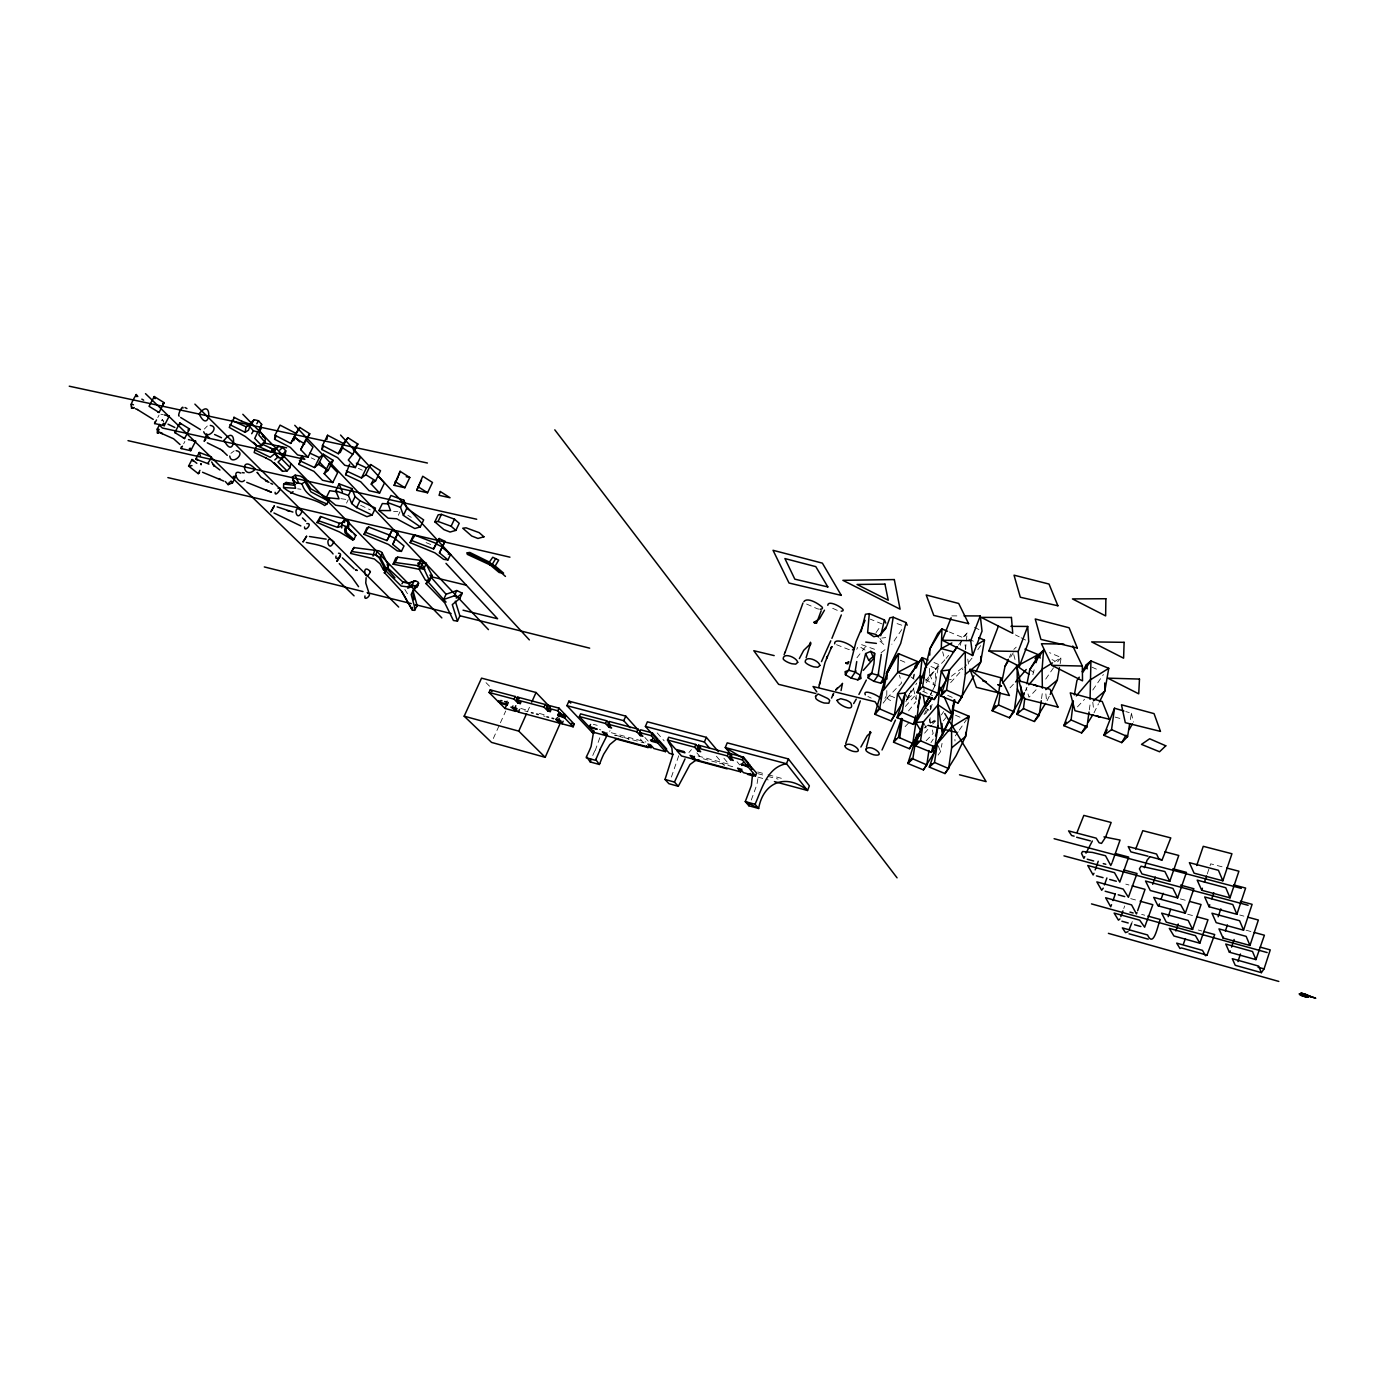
<?xml version="1.0" encoding="UTF-8"?>
<svg xmlns="http://www.w3.org/2000/svg" width="1385" height="1385" viewBox="0 0 1385 1385"><rect width="100%" height="100%" fill="white"/><g stroke="black" fill="none" stroke-linecap="round" stroke-linejoin="round"><path stroke-width="0.75" stroke-dasharray="5 3.75" d="M883.145 703.13L886.729 698.369L886.833 689.782M925.699 680.953L929.404 675.984L929.543 667.639M930.079 717.724L929.854 723.784L935.1 720.927M930.374 709.639L930.53 705.588L925.024 714.625M916.022 699.529L916.195 695.426M965.466 649.582L967.145 632.962L963.458 636.771M1089.303 709.934L1090.168 703.563M1041.537 698.629L1042.42 692.344M913.079 678.46L913.667 674.53M1130.35 719.611L1131.407 713.223L1125.78 711.561M1060.148 663.675L1061.222 657.529L1049.466 652.664M933.957 662.515L938.701 664.471L934.996 685.575L930.478 694.751M938.078 755.085L940.588 751.639L942.042 743.381M678.719 755.76L671.067 778.041M913.581 678.252L914.689 674.114M930.824 709.137L932.434 703.078M960.29 645.289L962.385 637.377L949.4 632.01M1032.864 674.685L1034.457 668.661M599.826 737.72L595.169 750.687M1207.235 873.987L1210.68 863.824L1224.79 867.512M1123.772 908.525L1124.672 905.98M1131.58 923.553L1132.307 921.544M894.658 697.763C885.465 692.5 884.028 699.442 893.723 701.537M751.293 800.045L756.954 784.447L758.288 776.189M856.761 649.34L857.627 647.384M527.408 711.803L530.005 706.021M493.32 738.482L499.518 724.753M500.401 722.797L505.715 711.024M398.309 515.289L399.971 511.827M1009.267 657.511L1010.946 653.997M905.877 701.589L911.192 690.613L906.794 699.737M346.527 503.136L348.206 499.725M1025.281 690.959L1027.047 687.393M1049.311 696.222L1046.644 701.606L1045.588 691.202M1094.011 712.825L1098.53 703.753M924.055 714.625L926.79 709.207M930.408 694.629L934.996 685.575L935.914 668.678L938.701 664.471M907.348 697.936L910.153 692.448M183.651 443.806L184.88 441.434M157.769 417.543L159.033 415.136M161.612 420.798L162.235 419.603L163.43 421.352M884.911 698.404L886.175 696.222M906.967 699.737L916.697 683.134M901.756 629.586L891.836 644.285M1010.669 657.079L1014.045 651.556M204.374 429.038L207.3 426.026M930.98 742.602L933.213 739.14M958.178 731.765L954.698 736.803L955.009 741.01M959.338 730.085L966.28 719.992M1045.71 679.1L1055.093 665.475M1092.782 690.024L1103.412 674.53M926.219 682.736L935.914 668.678L930.253 666.168M972.028 658.117L964.324 667.535M977.793 649.738L981.255 644.7M941.333 714.937L943.704 711.509M876.064 632.564L879.7 627.388M958.541 645.046L963.458 638.139M964.687 636.408L967.145 632.962M924.591 733.167L931.239 725.498M950.612 682.615L962.921 669.007M905.375 706.471L916.368 693.954M856.951 657.771L865.971 646.102M908.543 710.903L915.935 701.589M943.358 720.823L945.903 717.69M946.094 658.429L948.621 655.295M230.897 453.345L234.169 450.904M688.916 752.54L691.444 749.597M1077.461 706.869L1084.524 699.304M1036.067 689.765L1029.003 697.244L1026.164 687.912M1009.977 687.843L1014.201 683.394M926.149 740.785L933.196 733.409L931.049 725.342M932.676 723.991L935.567 720.979M905.115 726.623L909.426 722.122M929.404 675.984L944.812 659.987L942.648 651.816M886.729 698.369L901.514 683.082L899.454 675.291M1013.837 649.375L1016.226 647.141M881.085 652.802L885.69 649.149M907.521 698.698L914.031 693.712M951.408 676.244L963.406 667.068M924.124 728.043L934.459 720.183M1054.262 661.822L1061.222 657.529L1057.43 662.065L1052.011 659.641M946.267 680.173L953.07 679.256M881.812 638.069L885.707 637.585M951.841 615.875L959.978 615.892M393.6 511.411L397.859 511.688M297.636 488.836L300.978 489.251M340.849 498.669L346.371 499.466M160.868 414.202L163.274 414.721M593.299 724.303L597.212 725.342M520.725 708.445L528.966 710.661M539.267 713.413L545.448 715.076M599.428 729.549L600.744 729.895M611.287 732.717L645.929 742.014M698.023 755.968L728.995 764.278L723.663 757.941M757.734 771.982L765.992 774.198M768.069 774.752L784.602 779.184M524.603 710.834L528.014 711.751M543.405 715.889L545.119 716.339M615.598 735.262L644.215 742.931M703.199 758.772L717.43 762.581M719.456 763.135L733.686 766.944M614.351 735.141L616.308 735.677M620.203 736.716L623.129 737.495M757.855 773.661L765.94 775.842M767.965 776.379L778.076 779.097M757.907 777.141L768.242 779.928M1125.78 884.132L1128.983 884.998M1180.401 898.917L1186.01 900.44M1239.748 915L1243.886 916.126M1115.046 717.084L1121.175 718.763M1130.697 898.64L1136.998 900.354M1187.638 914.221L1195.013 916.229M1246.084 930.201L1252.196 931.88M1141.638 914.36L1144.754 915.225M1198.285 930.01L1201.92 931.014M897.064 623.596L903.972 625.951M882.106 623.942L870.334 619.164M837.267 610.335L830.931 607.548M426.078 542.608L431.791 544.963M900.285 660.195L907.573 663.432M947.634 695.357L953.14 697.798M922.722 691.288L932.469 695.616M955.46 715.214L960.861 717.603M1091.847 667.12L1099.136 670.375M968.79 639.143L974.14 641.532M836.523 644.7L848.659 649.478A6.475 2.112 21.9 0 0 850.2 649.825M871.217 698.092L867.876 696.465M865.019 650.067L858.613 645.912M311.209 457.864L314.862 459.578M358.351 468.32L362.264 470.156M874.558 649.288L861.47 644.596A5.973 1.956 21.8 0 0 858.596 645.012M360.602 505.265L370.245 509.836M974.486 627.318L980.147 630.175M1015.43 634.901L1019.221 636.823M1021.126 637.792L1026.822 640.666M806.589 604.05L817.375 608.777A6.683 2.251 22.3 0 0 818.933 609.106M407.813 515.255L411.258 517.367M924.903 707.562L930.287 711.146M925.509 679.187L934.408 685.177L928.314 671.413M910.949 676.901L914.152 679.239M1029.782 669.544L1034.699 673.3M162.253 420.088L163.655 421.282M880.029 641.168L883.976 644.614L879.856 638.295M486.014 682.649L490.48 687.15M640.337 739.036L643.436 742.464M644.873 737.426L648.267 741.2M657.183 732.925L664.177 740.854M696.845 752.886L699.581 756.089M716.409 756.227L724.424 765.697M737.08 761.733L739.694 764.901M404.835 589.491L408.211 594.892M905.98 694.699L908.941 701.658M924.141 723.437L926.911 730.034M938.13 745.736L940.588 751.639M1013.751 654.638L1015.395 660.87M929.456 719.3L930.53 723.334M913.511 689.02L916.229 699.304M1131.407 713.223L1133.449 722.104M965.016 644.873L965.812 648.942M967.769 659.087L968.877 667.206M1092.8 702.282L1093.769 710.713M923.795 686.25L924.176 692.102M162.235 419.603L162.27 420.573M609.59 731.332A15.079 3.757 -62.6 0 1 610.041 730.691M594.719 750.912A100.049 23.372 -63 0 1 592.261 756.625M628.963 739.071L628.011 738.811L628.963 739.071"/><path stroke-width="1.5" d="M928.089 660.074L922.202 657.65L920.177 675.568L905.236 692.967L897.03 717.672L913.425 724.39L916.922 718.728L920.159 692.812M920.159 688.501L920.177 675.568L923.726 677.975M886.954 679.066L887.041 672.625L894.831 657.771L898.536 653.651L917.978 661.701L916.333 667.899M354.439 547.681L378.832 550.797L381.619 552.148L382.364 553.325L380.442 557.774L386.675 569.668L383.541 569.945L379.975 563.712L374.331 558.951L350.561 553.429L354.093 547.3L350.82 553.134M929.75 655.14L929.854 648.89L937.783 633.447L941.973 628.946L947.548 631.248M190.87 440.136L195.649 441.192L190.714 450.696L181.193 448.55L181.227 446.974M229.754 456.063C231.07 466.416 247.067 452.635 236.16 450.662M283.561 487.537L295.594 488.264L292.304 477.15L295.143 475.159L300.285 476.042L304.561 478.639L310.811 488.836L329.457 498.912L326.947 504.002L324.679 505.508C312.179 496.938 294.468 497.371 283.561 487.537L283.648 484.04L286.106 482.465L294.33 483.521M382.364 553.325L388.579 565.721L386.675 569.668M980.84 656.421L980.615 662.272L975.854 671.915M965.76 732.353L965.587 736.474L956.083 755.725L945.003 773.557L929.318 767.117L937.316 743.762L951.564 727.125L969.119 716.287L953.347 709.761L951.564 727.125L951.633 747.848L948.604 768.571L945.003 773.557M886.175 628.028L879.821 635.369L873.831 636.702L867.633 632.529L869.295 613.624L884.444 619.978L885.811 623.06M952.759 706.142L952.361 714.47L942.666 734.119L931.343 752.297L915.346 745.736L923.449 721.793L937.991 704.844L939.896 687.22L942.441 692.985M860.345 675.257L855.047 672.002L848.763 670.271L845.092 671.673L845.421 674.755L851.134 678.061L857.817 679.862L861.072 678.408L860.345 675.257L865.608 653.582L870.784 651.348L874.627 653.356L873.97 663.64L871.719 673.508L867.928 674.893L868.187 677.975L873.918 681.316L880.67 683.134L884.045 681.68L883.388 678.511L893.204 617.208L906.05 622.592L907.175 625.206M377.482 550.953L375.56 554.935L379.057 557.48L385.549 570.222M1026.96 683.826L1029.782 669.544L1039.356 653.997L1043.58 650.24L1042.074 669.336L1042.368 688.155M307.955 457.188L297.585 454.921L290.296 447.372L274.611 439.27L274.992 435.254L280.099 425.143L295.836 433.297L299.766 427.463L309.773 433.782L300.701 449.64L307.955 457.188L312.975 447.147L305.756 439.547L309.773 433.782M164.469 414.981L169.299 416.019L164.244 425.662L154.618 423.55L154.756 422.044M874.627 653.356L873.97 659.191L870.784 651.348M1089.008 712.046L1087 726.9L1081.616 732.925L1063.87 725.671L1071.107 719.975L1073.358 701.156M880.704 635.715L884.444 619.978M299.42 460.547L314.464 467.559L319.416 457.587L323.415 454.245L333.162 460.374L329.111 463.681L337.646 472.666L332.764 482.551L322.515 480.249L313.893 471.333L298.935 464.373L301.913 455.561M1041.26 700.741L1039.2 715.422L1034.318 721.498L1016.763 714.314L1023.446 708.566L1024.813 698.248M1000.766 677.75L998.706 692.881L970.019 669.388L976.373 687.324L1009.423 695.53L1000.766 677.75L970.019 669.388M1024.969 649.149L1038.196 654.62L1017.092 666.064L1017.352 688.864L1014.114 711.751L1009.509 717.811L992.093 710.695L998.481 704.948L1000.178 692.673M899.748 737.789L902.379 718.659M1129.658 723.87L1127.58 736.63L1121.746 742.62L1103.845 735.314L1111.549 729.67L1114.509 708.22L1123.893 711.007M275.338 449.259L271.616 452.306L256.796 445.676L254.892 449.831L270.231 457.275L274.697 453.726L275.338 449.259L278.437 446.316L282.713 447.355L285.76 450.869L285.102 455.336L278.039 462.088L287.059 470.935L290.14 467.559L290.729 463.611M229.927 424.658L245.128 432.328L248.573 430.129L250.979 422.667L254.165 419.69L258.562 420.78L261.661 424.381L258.822 434.925L264.864 442.231L261.713 445.658L257.264 446.074L245.266 436.483L229.235 427.428L234.359 417.474M962.056 696.897L965.362 674.235L965.258 651.66L949.573 669.924L940.727 695.997L957.97 703.043L962.056 696.897L946.544 690.145L940.727 695.997L944.431 690.976M881.293 654.326L878.073 675.239L883.388 678.511M917.13 734.05L907.85 763.499L923.414 769.887L926.807 764.901L928.937 750.514M919.519 689.245L917.06 692.569L922.6 686.735L925.717 666.687L941.281 648.561L941.973 628.946L929.854 648.89L925.717 666.687L917.06 692.569L934.165 699.563L937.991 693.435L941.315 670.946L956.897 646.899M931.343 752.297L934.91 747.017L938.026 725.913L937.991 704.844L951.789 714.089L942.527 733.877L931.551 752.003L933.04 745.978M896.13 738.742L893.55 742.204L898.484 737.253L901.479 718.417L893.55 742.204L909.426 748.714L912.767 743.451L915.9 722.503L931.967 697.642M931.811 763.689L929.318 767.117L934.511 762.46L937.316 743.762M946.544 690.145L949.573 669.924L941.315 670.946L946.267 680.173L934.165 699.563M914.844 666.67L917.978 661.701L897.67 672.452L883.751 689.972L887.041 672.625L874.801 714.262L891.092 720.927L894.346 715.266L897.584 693.833L922.202 657.65L926.565 667.483M264.864 442.231L265.47 438.231L258.995 430.043L261.661 424.381M918.809 741.027L915.346 745.736L920.523 740.785L923.449 721.793L915.9 722.503L920.696 730.657L909.426 748.714M911.607 758.374L907.85 763.499L912.819 758.824L915.693 740.283L920.835 734.275M245.128 432.328L245.993 426.753L252.416 422.615L254.165 419.69M355.374 467.593L344.761 465.273L337.646 457.691L321.857 449.519L322.497 445.503L327.587 435.254L343.428 443.494L347.843 437.66L357.849 444.048L352.76 454.349L348.31 460.01L355.374 467.593L360.377 457.414L353.348 449.796L357.849 444.048M901.791 711.267L897.03 717.672L902.154 712.323L905.236 692.967L897.584 693.833L902.639 702.437L891.092 720.927M326.929 439.322L327.587 435.254M855.047 672.002L856.744 661.563M954.144 699.702L951.789 714.089L944.137 696.811M879.562 707.908L874.801 714.262L879.683 708.912L882.851 689.713M401.408 551.403L397.253 550.884L388.423 544.426L364.03 534.35L368.704 527.062L389.583 535.112L392.111 530.195L397.876 533.017L392.786 544.426L401.408 551.403L404.005 545.967L395.4 538.973M1050.194 694.422L1057.326 680.052L1059.438 667.76M1082.187 671.69L1086.377 664.679L1090.93 660.939L1108.744 668.314L1104.832 691.063L1099.43 701.953M954.888 700.066L952.361 714.47L942.527 733.877L937.991 704.844M978.71 637.741L984.493 640.13L980.615 662.272L965.362 674.235M1074.344 694.924L1076.959 680.433L1079.279 677.178M183.08 408.038C182.872 404.005 176.899 415.933 179.167 416.158M848.035 663.796L848.399 661.926M377.984 476.024L384.459 483.036L379.594 493.06L369.102 490.705L360.689 481.755L345.592 474.709L349.643 464.165M1002.117 680.433L1005.043 666.272L1008.418 659.26M816.527 623.302L821.166 610.768M819.418 684.709L819.92 682.389M393.098 564.18L395.192 562.5L417.872 565.651L423.914 568.594L429.558 580.782L425.455 580.228L419.17 569.304L393.098 564.18L395.868 557.878L397.755 557.151L420.85 560.458L426.476 563.193L423.516 569.373L420.417 568.369L417.872 565.651L420.417 560.302L422.944 563.037L426.043 564.024L432.068 575.45L429.558 580.782M210.97 458.902L211.403 456.981L199.232 452.462L195.787 459.127L197.536 459.976M906.05 622.592L900.7 643.419L886.192 673.508M861.089 631.75L865.435 614.299L869.295 613.624M848.763 670.271L855.982 641.844L865.071 620.307M818.76 687.254L825.044 662.411L831.762 646.622M447.978 559.921L443.667 559.367L434.89 552.857L410.116 542.626L414.998 535.268L436.223 543.422L439.166 538.505L445.001 541.362L439.443 552.875L447.978 559.921L450.575 554.398L442.057 547.335L445.001 541.362M913.633 724.078L915.641 715.785M917.649 707.493L920.159 697.122M935.533 735.954L938.026 725.913M394.119 485.339L400.075 471.298L409.804 477.513L404.87 487.728L394.119 485.339L398.222 476.856M399.053 475.159L400.075 471.298M1036.067 662.636L1038.196 654.62L1034.993 658.637M266.093 458.019L254.165 452.514L254.892 449.831M387.021 567.365L403.087 582.167L408.921 582.895L415.431 580.782L418.149 582.098L418.305 585.37L413.249 590.183M455.319 601.194L459.907 615.875L457.466 621.103L453.432 620.497L444.793 602.942L426.061 583.639L428.225 582.046L430.683 576.818L446.074 594.252L443.615 599.515L446.057 602.094M417.023 587.153L412.28 584.851L414.132 580.938M344.086 519.86L343.013 522.439L339.567 523.322L320.472 516.432L316.905 522.734L318.81 520.829L337.594 527.356L341.022 526.49L342.736 521.712L345.454 519.704L349.089 522.301L346.094 529.382L346.458 532.515L353.919 539.423L355.876 535.389L354.318 534.489M866.456 747.069L870.507 731.921L870.611 733.15L870.092 731.574L870.524 733.046M845.698 743.624L860.293 700.897M416.677 490.342L422.737 476.25L432.484 482.465L427.55 492.766L416.677 490.342L421.594 480.093M841.059 690.561L842.461 683.324M337.594 527.356L339.567 523.322M699.01 759.794L695.685 760.33L689.99 764.503L678.286 786.282L668.886 783.685L665.025 779.461L672.625 755.517L671.846 747.969L668.28 741.598L671.102 744.784M413.007 590.633L417.214 605.972L414.271 610.37L412.297 610.075L401.979 591.949M1261.389 972.651L1258.636 966.089L1232.286 958.697L1235.23 965.293L1261.389 972.651L1264.055 968.911L1270.253 949.902L1260.229 947.132M304.527 526.975C304.302 533.26 313.46 522.491 306.829 523.634M1237.948 961.588L1240.441 954.04M1249.98 945.47L1246.171 936.381L1218.973 928.902L1223.042 938.026L1249.98 945.47L1258.359 920.038L1248.024 917.234M1236.892 914.29L1232.806 904.526L1204.708 896.961L1209.07 906.742L1236.892 914.29L1245.617 888.062L1233.723 884.911M1231.577 947.132L1234.122 939.463M1243.557 930.149L1239.61 920.731L1211.962 913.217L1216.186 922.652L1243.557 930.149L1252.109 904.336L1240.389 901.202M1230.001 897.844L1225.76 887.733L1197.194 880.133L1201.713 890.261L1230.001 897.844L1238.9 871.217L1226.816 868.049M1223.042 938.026L1223.37 937.056M1225.396 930.98L1227.422 924.903M349.089 522.301L348.414 528.481L351.478 531.875M1222.851 880.791L1218.436 870.299L1189.386 862.665L1194.078 873.173L1222.851 880.791L1231.94 853.749L1203.253 846.322L1196.709 865.504M1218.159 916.766L1220.808 908.872M347.098 526.369L345.679 526.525L344.64 529.624L345.003 532.827L352.76 539.977L353.919 539.423M348.327 521.106L347.635 527.46L355.876 535.389M1209.07 906.742L1209.746 904.751M1211.771 898.744L1213.797 892.736M1201.713 890.261L1202.405 888.235M1204.465 882.141L1206.543 876.03M1168.196 916.662L1170.689 909.356M275.148 492.333C274.507 498.462 284.289 485.581 278.143 488.368M1161.08 899.332L1163.158 893.308M802.954 603.029L785.087 652.422M1137.622 910.741L1145.049 889.343L1132.186 885.863M1152.718 884.34L1155.246 877.034M1144.443 867.685L1147.04 860.258L1149.671 857.003M1175.848 930.945L1178.254 924.02M412.297 610.075L412.626 607.374M998.464 692.552L992.093 710.695L995.78 705.623M1113.003 900.579L1115.392 893.758M1104.434 884.946L1106.892 877.969M1112.397 861.799L1120.067 840.072L1103.949 836.869M1111.549 904.699L1110.701 906.777L1105.645 897.757L1131.58 904.89L1136.427 913.892L1136.981 912.577M1024 694.006L1016.763 714.314L1019.221 710.903M1095.171 869.901L1098.236 861.297M1085.996 853.177L1092.35 841.007M1111.982 862.942L1110.753 865.469L1105.524 855.74L1092.523 852.433L1082.533 851.515L1081.495 853.402L1083.901 858.336L1084.749 856.622M1122.923 910.914L1120.846 916.662M383.905 567.192L383.541 569.945M1072.908 700.966L1063.87 725.671L1066.294 722.208M1183.327 944.258L1185.37 938.684M1093.96 873.294L1093.129 874.974L1087.762 865.486L1114.509 872.688L1119.79 882.106L1128.688 857.073L1115.427 853.558M586.599 756.885L590.252 761.958L599.341 764.468L599.67 763.568M1131.58 923.553L1129.052 929.854M841.318 614.975L831.918 638.346M998.36 626.245L988.907 650.933L1019.395 666.306L1028.709 641.636L1027.705 626.453L1010.929 626.332M341.731 527.962L342.095 523.928M344.38 522.56L345.454 519.704M385.394 570.845L384.251 572.957L388.094 567.383M1019.395 666.306L1018.217 651.469L1027.705 626.453M951.114 617.745L942.319 640.268L972.634 655.52L982.034 631.127L980.286 615.927L964.047 615.892M364.982 595.966C363.372 602.354 373.448 593.853 367.683 593.126M972.634 655.52L970.729 640.649L980.286 615.927M788.411 758.945L809.394 785.832L807.524 790.506C786.455 773.142 763.377 781.659 758.634 808.476L755.067 804.287C761.871 788.965 767.186 767.117 786.472 763.724L788.411 758.945L727.229 742.845L725.273 747.536L731.834 755.431M336.001 556.112C334.391 562.777 344.778 553.446 338.511 553.221M1114.509 708.22L1103.845 735.314L1107.204 729.843M1199.825 943.202L1195.445 935.654L1169.304 928.383L1173.909 935.983L1199.825 943.202L1207.98 919.778L1196.865 916.749M320.801 516.795L318.81 520.829M895.472 720.062L882.02 749.977M1103.256 888.149L1101.698 890.278L1096.851 881.899L1123.2 889.066L1128.394 897.29L1137.016 873.485L1123.945 869.988M741.823 769.125L740.681 771.878L737.582 768.173L740.317 768.9L743.416 772.622L755.517 775.877L756.643 773.107L743.987 758.738L725.273 747.536L786.472 763.724L807.524 790.506L774.44 781.59M755.517 775.877L748.333 767.169L740.888 764.226L747.329 765.94L748.471 763.17L743.503 757.128L731.263 753.873L730.103 756.66L733.271 760.452L730.518 759.724L727.35 755.933L697.399 747.952L698.559 745.182L728.51 753.146L730.622 755.673M748.333 767.169L749.475 764.399L751.934 769.419M392.786 544.426L397.876 533.017M747.329 765.94L742.36 759.915L743.503 757.128M741.91 765.455L743.053 762.685M727.35 755.933L728.51 753.146M730.518 759.724L731.678 756.954M599.341 764.468L595.637 759.378M697.399 747.952L700.654 751.743L697.936 751.034L699.096 748.281L695.841 744.472L668.661 737.253L667.483 739.988L675.724 749.354L683.878 751.536L684.952 752.765L676.798 750.583L681.541 755.968L693.296 759.136L694.439 756.418M709.726 748.333L704.394 742.014L706.35 737.339L647.384 721.81L645.41 726.415L669.267 753.284L673.404 754.392M821.478 661.597L830.775 640.822M697.936 751.034L694.681 747.225L695.841 744.472M665.475 751.639L666.618 748.956L658.862 740.213L657.702 742.931L665.475 751.639L653.859 748.523L650.517 744.801L647.886 744.091L651.244 747.813L608.309 736.266L604.847 732.544L602.267 731.851L605.747 735.573L606.89 732.925M652.404 732.942L657.771 738.984L656.611 741.702L651.244 735.66L652.404 732.942L640.666 729.808L639.489 732.526L642.9 736.335L640.268 735.625L636.84 731.834L608.102 724.182L609.279 721.481L638.018 729.116L640.285 731.644M615.477 738.794L648.041 747.571L649.011 745.32M657.702 742.931L651.539 741.269L652.699 738.569M752.678 773.142L751.38 785.52L745.286 801.586L758.634 808.476L748.87 805.776L749.666 803.923M640.268 735.625L641.428 732.925M636.84 731.834L638.018 729.116M630.14 727.748L623.769 720.685L625.743 716.114L568.906 701.156L566.915 705.658L592.261 732.544L594.044 733.029M608.102 724.182L611.599 727.973L609.002 727.281L605.487 723.472L606.665 720.789L580.575 713.864L579.397 716.53L588.227 725.913L597.195 729.237L589.369 727.142L590.529 724.476M609.002 727.281L610.179 724.597L606.665 720.789M592.261 732.544L593.23 730.345M557.67 717.395L555.904 719.404L558.415 720.079L561.998 723.801L573.13 726.796L574.29 724.165L565.963 715.422L563.002 714.625M561.998 723.801L563.158 721.187M573.13 726.796L564.786 718.071L565.963 715.422M559.021 708.133L564.786 714.193L563.608 716.824L557.843 710.799L559.021 708.133L547.785 705.138L546.608 707.804L550.26 711.596L551.04 709.847M564.786 718.071L557.705 715.249L558.865 712.617L560.354 712.998M558.882 716.478L560.059 713.846L561.531 714.245M558.415 720.079L559.194 718.33M512.969 705.934L512.19 707.666L514.649 708.324L518.354 712.046L559.488 723.126L560.648 720.512L558.917 720.044M550.416 707.493L536.047 692.5L481.547 678.148L464.165 716.183L491.554 742.412L545.188 757.318L561.081 721.377M806.122 657.685L810.467 643.765L803.716 650.344L799.353 658.567M550.26 711.596L547.733 710.92L544.063 707.129L545.24 704.48L517.73 697.157L516.536 699.789L520.275 703.597L521.072 701.849M547.733 710.92L548.91 708.289M366.142 577.753L365.744 582.981L368.6 591.88M545.188 757.318L518.752 731.124L526.542 713.742M531.719 702.16L536.047 692.5M831.519 698.075L833.631 693.487M514.649 708.324L515.826 705.727M520.275 703.597L517.782 702.939L518.959 700.308M502.08 700.827L500.833 700.498L499.656 703.078L505.058 708.479L515.895 711.388L516.432 708.185M518.354 712.046L519.513 709.466M1192.589 929.422L1166.274 922.15L1161.651 913.148L1188.209 920.454L1192.589 929.422L1201.055 904.526L1189.767 901.462M508.33 702.507L507.17 705.086L505.94 703.857L507.118 701.277M505.058 708.479L506.217 705.9M517.782 702.939L514.043 699.131L515.22 696.499L490.238 689.869L489.061 692.465L498.427 701.849L505.94 703.857M590.252 761.958L590.651 761.075M498.427 701.849L499.015 700.55M1185.335 913.182L1157.947 905.79L1153.722 897.376L1180.712 904.717L1185.335 913.182L1193.87 888.737L1180.505 885.136M414.721 588.469L412.747 592.832L413.873 599.774M599.757 749.891L607.253 735.002M678.286 786.282L674.478 782.075L685.038 758.876M784.083 654.638L785.364 651.816M1177.648 897.878L1150.277 890.503L1145.533 881.033L1172.939 888.426L1177.648 897.878L1186.46 872.377L1172.87 868.776M1169.771 881.345L1141.95 873.918L1139.405 868.845L1141.084 866.231L1164.889 871.529L1169.771 881.345L1178.756 855.463L1164.958 851.844M1158.604 905.859L1159.487 903.955M457.466 621.103L452.289 604.604L459.82 598.476L462.278 593.178L456.808 590.529L446.074 594.252M866.317 680.07L858.925 694.422M428.225 582.046L443.615 599.515L454.349 595.81L456.808 590.529M206.763 437.366L207.213 436.413M1148.026 856.19L1130.887 851.879L1128.221 846.581L1156.544 854.026L1159.072 859.323L1162.102 859.912L1170.792 837.908L1142.798 830.671L1135.683 849.057M455.873 530.386L451.112 526.248L454.453 519.167L441.434 514.372L438.197 514.787L434.838 521.851L443.892 529.624L450.09 532.03L455.873 530.386L459.214 523.305L454.453 519.167M439.443 552.875L442.057 547.335M426.061 583.639L427.705 580.159M832.558 695.737L833.406 693.954M418.287 565.842L420.85 560.458M412.366 540.791L433.609 548.979L436.223 543.422M433.609 548.979L439.166 538.505M434.838 521.851L438.075 521.452L441.434 514.372M395.192 562.5L397.755 557.151M410.116 542.626L413.007 536.064L414.998 535.268M378.971 510.494L388.146 518.18L396.629 518.769L414.825 528.533L420.348 526.871L423.671 519.912L406.757 508.347L403.883 500.245L390.951 495.484L387.54 502.513L390.553 510.615L378.971 510.494L382.329 503.551L388.7 503.932M420.348 526.871L403.399 515.359L406.757 508.347M403.399 515.359L400.49 507.291L403.883 500.245M366.073 532.515L386.952 540.566L392.111 530.195M326.323 497.561L335.655 505.231L344.865 506.564L366.921 516.692L372.132 514.995L375.474 508.105L359.979 500.747L355.079 496.644L351.807 488.541L339.083 483.85L335.672 490.775L339.065 498.86L326.323 497.561L329.699 490.705L337.092 491.744M364.03 534.35L366.852 527.875L368.704 527.062M1119.928 918.965L1118.457 920.159L1114.129 913.079L1139.699 920.177L1144.633 927.206L1152.839 904.699L1140.149 901.219M372.132 514.995L356.62 507.62L359.979 500.747M379.594 493.06L371.232 484.092L372.859 480.733M371.232 484.092L375.595 480.872L380.529 470.744L370.782 464.564L366.454 467.888L361.502 477.981L346.337 470.9M1077.045 832.437L1083.832 815.401L1111.151 822.482L1105.472 837.423L1101.525 843.396L1099.101 842.755L1096.193 838.15L1068.579 830.896L1071.592 835.501L1074.119 836.159M356.62 507.62L351.703 503.534L348.414 495.484L351.807 488.541M351.703 503.534L355.079 496.644M361.502 477.981L365.83 474.709L370.782 464.564M345.592 474.709L347.237 471.367M913.425 724.39L929.577 696.586M973.967 675.776L957.97 703.043M322.497 445.503L338.356 453.726L343.428 443.494M340.173 452.601L342.684 447.494M338.356 453.726L347.843 437.66M824.473 610.196L819.435 618.853L813.93 622.419L815.592 623.198L814.519 622.384M1024.398 692.742L1009.509 717.811M1207.01 955.131L1181.457 947.946L1179.968 948.483L1176.696 943.133L1202.457 950.352L1205.556 955.685L1207.01 955.131L1214.697 934.546L1203.738 931.516M314.464 467.559L318.429 464.269L323.415 454.245M332.764 482.551L324.177 473.618L329.111 463.681M324.177 473.618L328.21 470.381L333.162 460.374M894.831 657.771L887.456 672.608L898.536 653.651L897.67 672.452L909.339 675.724L922.202 657.65M321.857 449.519L323.553 446.126M300.701 449.64L305.756 439.547M298.935 464.373L301.411 459.404M274.992 435.254L290.746 443.408L295.836 433.297M290.746 443.408L299.766 427.463M293.655 440.672L295.351 437.314L299.697 441.867M274.611 439.27L276.308 435.929M929.491 696.447L924.92 705.502L923.328 695.53M225.322 481.513L228.144 484.646L229.408 482.17M233.303 476.475L235.883 476.25L232.507 482.863L228.144 484.646M386.952 540.566L389.462 535.683L395.244 538.505M199.942 470.363L198.245 473.653L188.602 466.087L192.013 459.508L196.826 463.317M208.927 464.096C206.261 463.317 210.52 460.876 211.403 456.981L210.762 458.158M181.193 448.55L182.422 446.178M174.804 432.57L179.825 422.962L189.555 428.952L184.569 438.543L174.804 432.57L175.722 432.553M158.669 430.614L157.423 433.003L159.344 432.709M159.067 412.453L164.192 402.706L154.202 396.543L149.043 406.307L159.067 412.453L157.873 412.107M154.618 423.55L156.505 419.949M159.777 432.068L157.423 433.003L157.215 429.16L159.725 424.381M133.739 408.194C127.004 408.004 135.107 396.872 136.267 394.535L137.825 396.577M132.094 407.051L131.454 408.246L134.189 407.554M206.798 433.869L204.166 441.382L205.828 439.183M860.881 747.017L867.235 735.66L870.195 733.115M270.629 452.116L272.447 448.896L275.528 449L278.437 446.316M1121.746 742.62L1126.005 735.158M1129.208 729.566L1132.393 723.974M857.817 679.862L860.57 675.084M880.67 683.134L883.44 678.321M853.662 703.563L856.259 699.096M495.189 566.015L503.586 573.096L499.137 572.507L490.203 564.993L467.264 554.329L467.16 552.84L495.189 566.015L498.669 560.129L492.783 557.237L489.372 562.085L505.456 576.42M250.979 422.667L249.248 425.593L245.993 426.753L231.884 420.417M495.64 558.692L491.9 564.959L489.684 564.993M256.796 423.706L258.562 420.78M251.689 433.713L253.438 430.822L250.321 427.221M1005.043 666.272L1008.418 660.749M261.003 428.934L257.835 431.912L254.736 438.404L261.713 445.658M1081.616 732.925L1086.117 725.619M1088.368 721.966L1092.886 714.66M1034.318 721.498L1045.519 703.407M923.414 769.887L934.442 752.176L932.607 749.043M198.834 472.718L198.245 473.653L199.509 472.475M868.187 677.975L871.563 672.816M845.421 674.755L848.797 669.63M873.918 681.316L878.817 674.183M851.134 678.061L856.017 670.981M244.539 480.37C238.549 486.62 230.447 468.182 240.8 473.133M401.91 583.847L403.087 582.167M957.295 646.778L953.607 651.954L941.281 648.561L951.841 642.969M927.327 704.827L932.347 697.78M1029.782 669.544L1043.58 650.24M374.539 550.607L373.084 556.095M1082.776 672.314L1090.93 660.939L1090.064 699.338M162.703 404.784L164.192 402.706L162.72 403.71M1255.918 959.615L1252.507 951.495L1225.742 944.051L1229.378 952.205L1255.918 959.615L1264.401 935.221L1254.221 932.434M1128.048 931.707L1125.52 932.624L1122.352 927.898L1147.542 934.962C1153.878 948.933 1157.86 924.124 1160.353 919.536L1147.871 916.091M879.821 635.369L886.798 626.037L889.88 617.779L893.204 617.208M1229.378 952.205L1230.313 950.958M835.692 690.042L842.495 683.809M967.215 718.763L969.119 716.287L965.587 736.474L951.633 747.848M835.882 689.782L837.215 688.051M863.305 670.323L873.398 658.845M295.126 484.265L294.33 485.287L283.648 484.04M1026.233 669.509L1015.603 681.922M271.616 452.306L274.403 449.017M1076.283 695.928L1089.666 680.295L1108.744 668.314M1002.601 682.943L1017.092 666.064L1028.951 674.339M1028.813 684.813L1042.074 669.336L1052.513 662.896M188.187 430.527L189.555 428.952L188.221 429.471M282.713 447.355L279.787 450.038M282.021 458.279L277.744 457.24L274.836 459.872M285.76 450.869L282.28 454.973M285.102 455.336L281.692 458.937L290.14 467.559M1093.423 700.793L1104.832 691.063L1104.728 682.961M1045.744 689.609L1057.326 680.052M865.608 653.582L868.707 660.281L872.308 657.321M456.236 598.112L462.278 593.178M375.525 554.97L352.517 551.628M418.876 583.241L415.084 586.27L411.172 594.529L415.379 609.85M422.944 563.037L419.17 569.304L420.417 568.369M292.581 480.301L296.857 482.898L301.999 483.78L304.856 481.79L304.561 478.639M290.642 493.268L293.066 491.692M849.005 661.943L845.698 663.138L847.239 663.813M975.75 645.375L984.493 640.13M809.602 644.389L810.519 643.852L810.398 644.839L810.45 642.224L810.589 643.246M296.632 483.538L298.45 482.551L295.143 475.159M415.431 580.782L410.202 582.981L404.126 582.341M407.727 588.192L412.955 585.994M235.883 476.25L233.13 477.375M412.28 584.851L407.069 586.807L401.234 586.063L386.242 571.261M852.45 649.877L853.16 649.652A7.756 2.528 21.9 0 0 853.472 648.093C850.667 643.835 833.943 637.169 834.653 643.817M750.687 773.54L747.571 774.353L753.769 776.033M467.16 552.84L469.757 552.425L489.372 562.085M379.057 557.48L380.459 557.324M265.591 457.829L271.027 460.651L282.678 471.315L287.059 470.935M1308.531 995.988L1315.75 998.239L1307.457 995.348L1311.37 996.906M942.319 640.268L970.729 640.649M1063.784 644.06L1041.451 643.748L1051.786 665.337L1082.516 680.866L1082.343 666.047L1072.769 645.999M988.907 650.933L1018.217 651.469M1051.786 665.337L1082.343 666.047M197.328 459.231L195.787 459.127L207.975 463.646M188.602 466.087L191.978 465.62M244.21 472.856L242.323 472.631M865.729 642.121L876.393 643.402M352.76 539.977L339.515 531.978L317.2 522.457M448.221 554.104L450.575 554.398M210.278 425.403C220.561 426.961 206.85 440.794 203.716 431.774M328.02 498.721L329.457 498.912M387.021 564.82L388.579 565.721M429.835 575.156L432.068 575.45M326.185 539.146L309.478 536.514M415.673 605.055L417.214 605.972M157.215 429.16L159.171 429.454M167.221 415.673L169.299 416.019M202.539 472.268L223.764 481.08M292.893 512.069L277.139 506.875M417.699 563.193L421.698 563.972L424.831 569.443M306.327 542.47C315.659 544.669 326.998 545.5 333.075 553.948M69.25 386.207L427.411 463.023M193.484 440.724L195.649 441.192M263.133 442.715L286.626 447.84M406.22 476.717L409.804 477.513M188.481 439.599L189.676 439.859M128.009 440.655L476.7 519.254M246.755 482.344L271.235 492.194M867.633 632.529L875.839 634.399L878.523 636.996M167.879 477.6L509.957 557.185M131.108 404.23L133.462 404.784M774.18 655.607L753.804 650.708L778.63 684.346L815.817 693.539M431.099 576.697L466.347 585.214M253.438 430.822L257.835 431.912M928.521 725.48L956.187 732.353M463.04 610.179L497.596 618.766L445.987 563.366M264.31 566.932L362.974 591.551M367.163 592.607L411.258 603.618M415.448 604.656L451.146 613.572M459.543 615.667L589.681 648.163M959.511 774.786L986.12 781.625L944.743 713.517M1103.291 863.599L1105.784 864.257M1076.647 837.25L1090.359 840.868M1150.035 856.726L1162.102 859.912M566.915 705.658L623.769 720.685M645.41 726.415L704.394 742.014M1054.106 838.704L1241.289 888.374M489.061 692.465L514.043 699.131M516.536 699.789L544.063 707.129M546.608 707.804L557.843 710.799M579.397 716.53L605.487 723.472M639.489 732.526L651.244 735.66M667.483 739.988L694.681 747.225M730.103 756.66L742.36 759.915M563.314 713.794L564.786 714.193M557.705 715.249L563.608 716.824M656.611 741.702L650.431 740.04L651.539 741.269M504.573 701.502L505.837 701.831M1087.242 859.219L1093.648 860.985M499.656 703.078L507.17 705.086M510.857 707.146L512.398 707.562M515.497 708.393L517.055 708.808M531.424 712.669L533.138 713.119M536.549 714.037L538.263 714.504M546.85 716.807L548.564 717.257M552.009 718.192L553.74 718.659M571.105 723.316L574.29 724.165M1063.957 855.861L1248.11 905.288M605.747 735.573L594.442 732.526L589.369 727.142M740.681 771.878L695.962 759.846L692.742 756.141L690.059 755.414L693.296 759.136M694.058 759.949L727.108 768.848M160.816 433.089L173.575 438.768L180.015 444.533M1096.435 875.874L1103.049 877.657M1109.679 879.458L1116.327 881.258M1105.143 891.23L1114.908 893.914M1118.18 894.797L1124.741 896.597M464.165 716.183L518.752 731.124M871.719 673.508L878.073 675.239M586.167 757.734L595.273 760.244M665.025 779.461L674.478 782.075M755.067 804.287L745.286 801.586L748.87 805.776M1129.97 912.109L1133.19 912.992M1091.501 903.903L1267.154 952.551M1121.885 921.233L1128.221 922.981M1134.557 924.747L1140.911 926.53M1258.03 967.215L1264.055 968.911M1129.052 933.784L1148.234 939.168M1108.398 933.351L1278.805 981.428M287.232 510.615L289.621 511.359M241.596 421.213L249.404 423.948M387.54 502.513L400.49 507.291M438.075 521.452L451.112 526.248M335.672 490.775L348.414 495.484M135.384 408.714L137.565 409.562M273.953 512.987L300.839 525.919M221.496 437.712L214.571 434.509M174.839 427.48L168.035 424.191M1302.852 994.24L1305.016 995.192M1305.588 995.434L1308.409 996.646M1301.311 993.945L1308.842 996.906M1300.48 993.893L1303.423 994.949M1304.93 995.815L1308.271 997.044M1299.667 993.841L1302.973 995.278M1303.406 995.469L1307.752 997.113M1299.217 993.876L1307.232 997.2M1299.442 994.118L1306.713 997.269M1299.892 994.62L1304.843 996.767M1300.342 995.105L1301.883 995.78M1111.549 729.67L1127.58 736.63M1071.107 719.975L1087 726.9M1023.446 708.566L1039.2 715.422M998.481 704.948L1014.114 711.751M922.6 686.735L937.991 693.435M902.154 712.323L916.922 718.728M879.683 708.912L894.346 715.266M920.523 740.785L934.91 747.017M898.484 737.253L912.767 743.451M934.511 762.46L948.604 768.571M912.819 758.824L926.807 764.901M137.357 409.527L153.25 419.395M366.454 467.888L356.361 463.179M319.416 457.587L309.928 453.172M270.058 447.788L272.932 449.121M207.3 442.854L220.353 449.294M261.817 443.962L270.542 448.013M266.058 489.771L271.477 492.316M459.82 598.476L454.349 595.81M442.352 546.954L436.517 544.097M328.834 501.231L310.967 491.9L304.856 481.79M326.947 504.002C317.026 499.656 305.167 495.449 301.999 483.78M345.679 526.525L342.805 525.14M220.388 479.262L218.969 478.569M270.785 483.296L272.585 484.213M184.984 407.536L186.923 408.523M286.106 482.465L288.738 483.815M233.771 417.179L242.15 421.49M180.621 417.456L200.41 429.558M269.002 482.361L260.917 477.15L257.298 472.579M141.841 399.14L143.659 400.178M868.707 660.281L870.334 661.268M220.561 449.398L222.57 450.766M318.429 464.269L328.21 470.381M294.641 437.643L304.683 443.944M365.83 474.709L375.595 480.872M342.736 447.996L352.76 454.349M395.106 481.547L404.87 487.728M417.803 486.55L427.55 492.766M230.551 481.599L232.507 482.863L231.018 480.959M262.302 436.171L265.47 438.231M182.959 437.504L184.569 438.543L183.98 437.608M219.921 470.017L213.982 465.533L211.645 462.001M354.127 568.871L342.372 557.861M193.536 460.738L192.013 459.508L192.861 460.98M376.235 555.004L380.459 558.57M305.756 521.227L302.449 517.955M865.313 694.855C862.145 688.31 878.938 695.409 881.102 698.871M159.829 425.576L162.391 428.017L304.839 459.37L302.571 457.033M222.293 450.523L227.261 455.371M145.494 393.652L354.075 595.862M206.85 435.565L209.793 438.456M194.887 404.126L398.69 607.063M490.238 689.869L491.952 691.582M512.19 707.666L515.895 711.388M274.178 462.728L282.678 471.315M253.559 442.317L257.264 446.074M515.22 696.499L517.73 699.044M279.129 457.794L274.057 452.151M242.825 414.288L441.85 617.918M279.112 452.912L283.51 457.396M517.73 697.157L518.977 698.438M339.256 563.643L352.205 577.683L358.559 586.686M384.493 572.663L401.858 591.568L411.934 609.331M555.904 719.404L559.488 723.126M545.24 704.48L547.698 707.025M319.398 462.001L327.397 470.381M294.763 425.316L488.438 629.621M213.982 465.533L214.606 466.208L213.342 464.789L214.606 466.208M568.906 701.156L570.759 703.13M340.554 435.029L529.347 639.887M646.518 745.874L648.041 747.571M625.743 716.114L637.429 729.133M387.385 569.235L394.95 577.839M274.697 453.726L277.744 457.24M698.559 745.182L700.723 747.727M706.35 737.339L718.348 751.605M554.796 429.835L897.064 877.83M180.985 424.52L179.825 422.962L179.963 424.399M189.312 448.775L190.714 450.696L190.109 448.065M827.797 605.314C827.97 599.947 840.418 606.301 842.946 609.435A6.786 2.303 22.1 0 1 842.703 610.854L842.08 611.097A5.678 1.922 22.1 0 1 841.214 611.166M162.928 423.845L164.244 425.662L163.759 423.118M816.838 691.894L813.03 686.51L875.043 701.745L878.627 707.129M199.232 452.462L200.461 456.063M257.212 472.372L257.731 473.306M155.31 398.62L154.202 396.543L154.254 398.499M1017.352 688.864L1021.749 698.092L1020.589 685.713M292.304 477.15L294.174 481.218M339.083 483.85L342.459 491.987M200.808 463.906L201.119 464.754L200.963 463.629M803.889 601.609C807.23 596.866 818.379 603.462 822.205 607.184A7.998 2.701 22.3 0 1 821.946 608.863L821.236 609.14A6.683 2.251 22.3 0 1 820.232 609.227M1016.503 665.008L1020.208 681.593M1086.377 664.679L1087.173 668.851M1039.356 653.997L1040.152 658.135M920.177 675.568L921.441 683.549M136.267 394.535L136.422 396.577M593.819 730.466L591.101 746.428A105.641 100.395 65.1 0 1 586.374 756.764M941.939 723.472L942.666 734.119M924.816 701.866L925.059 705.761M595.983 759.222A112.549 28.981 -62.7 0 1 600.069 749.822M618.368 738.551A14.871 13.885 72.1 0 0 616.048 739.434L609.816 744.576L603.756 754.115A105.849 97.66 76.6 0 0 599.792 763.62M591.031 759.395A100.049 23.372 -63 0 1 590.235 761.179M1105.871 598.735L1105.645 615.909L1072.457 598.909L1105.871 598.735M837.094 700.291C837.942 705.19 855.757 713.292 850.754 702.939A7.15 2.181 21.9 0 0 846.166 700.135L840.66 698.681L837.094 700.291M1096.366 715.889L1100.106 717.153L1096.401 715.803M255.394 469.117C242.479 482.17 239.397 452.774 255.394 469.117M224.145 440.291C234.931 462.538 238.341 421.888 224.145 440.291M199.076 413.873C210.122 436.621 213.671 395.192 199.076 413.873M845.075 745.822L845.3 747.034A6.215 1.783 21.7 0 0 847.759 749.095L849.04 749.77A7.462 2.147 21.7 0 0 853.281 751.38C866.629 753.769 849.732 739.642 845.075 745.822M1124.118 642.328L1123.599 658.187L1091.64 641.896L1124.118 642.328M1139.474 679.066L1138.73 693.833L1107.792 678.148L1139.474 679.066M370.384 571.607C364.844 584.591 361.121 561.704 370.384 571.607M333.75 541.899C327.985 555.16 324.228 531.753 333.75 541.899M865.833 749.268L866.04 750.48A6.267 1.818 21.6 0 0 868.482 752.574L869.763 753.25A7.514 2.164 21.6 0 0 874.039 754.86C887.629 757.301 870.663 743.053 865.833 749.268M301.965 511.515C296.009 525.019 292.235 501.11 301.965 511.515M340.433 555.87L336.953 561.254L340.433 555.87M270.923 511.723L274.368 505.785L270.923 511.723M982.64 680.554L986.258 681.905L982.658 680.52M306.604 536.272L303.09 541.812L306.604 536.272M997.91 684.727L1001.545 686.077L997.944 684.64M1033.522 684.64L1037.244 685.956L1033.522 684.64M815.523 696.361L815.817 698.369A6.509 1.974 22 0 0 818.448 700.62L819.781 701.329A7.808 2.355 22 0 0 824.231 703.009L828.836 703.234L829.719 700.498A7.548 2.285 22 0 0 827.434 698.352L818.137 693.989L815.523 696.361M797.725 662.342L795.734 664.142L791.908 663.761A8.05 2.51 22.4 0 1 787.321 662.047L785.936 661.303A6.717 2.095 22.4 0 1 783.183 658.931C783.2 651.971 796.669 657.425 797.725 662.342M819.903 665.458L817.825 667.258L813.93 666.86A8.12 2.545 22.2 0 1 809.307 665.129L807.922 664.385A6.786 2.129 22.2 0 1 805.17 661.995C805.343 655.036 818.864 660.437 819.903 665.458M440.309 491.519L439.062 495.311L450.056 497.752L440.309 491.519M827.278 656.421L826.533 658.256L827.278 656.421M831.727 646.778L830.861 648.492L831.727 646.778M1165.789 745.805L1159.557 751.761L1141.5 744.386L1149.654 738.776L1165.789 745.805M483.936 536.809L477.963 538.453L471.714 536.012L462.746 528.222L466.052 527.823L479.21 532.671L483.936 536.809M1304.895 994.24L1307.821 995.14L1300.827 992.958L1304.895 994.205M894.312 579.571L842.876 580.332L900.077 609.158L894.312 579.571M884.963 584.124L857.038 584.47L888.252 600.224L884.963 584.124M1011.431 617.468L981.221 617.381L1012.747 633.36L1011.431 617.468M847.014 663.242L845.698 663.138L847.014 663.242M815.315 622.54L813.93 622.419L815.315 622.54M1057.898 605.782L1020.312 597.229L1014.028 575.173L1049.016 584.054L1057.898 605.782M827.849 586.928L794.834 579.172L784.914 558.57L815.8 566.638L827.849 586.928M1077.322 648.007L1040.914 639.42L1035.236 618.974L1069.116 627.786L1077.322 648.007M968.6 623.648L933.784 615.425L926.219 594.996L958.697 603.479L968.6 623.648M841.284 595.377L789.034 583.033L773.038 550.295L822.378 563.141L841.284 595.377M1160.44 731.384L1125.295 722.676L1121.469 704.792L1154.051 713.621L1160.44 731.384M1109.402 719.265L1074.968 710.73L1070.259 692.829L1102.218 701.485L1109.402 719.265M1057.984 707.06L1024.259 698.698L1018.702 680.762L1050.038 689.28L1057.984 707.06M162.409 433.522L160.66 432.986L162.218 433.505M357.14 570.43L355.547 569.772L357.14 570.43M267.357 481.565L265.574 480.526L267.357 481.565"/></g></svg>
